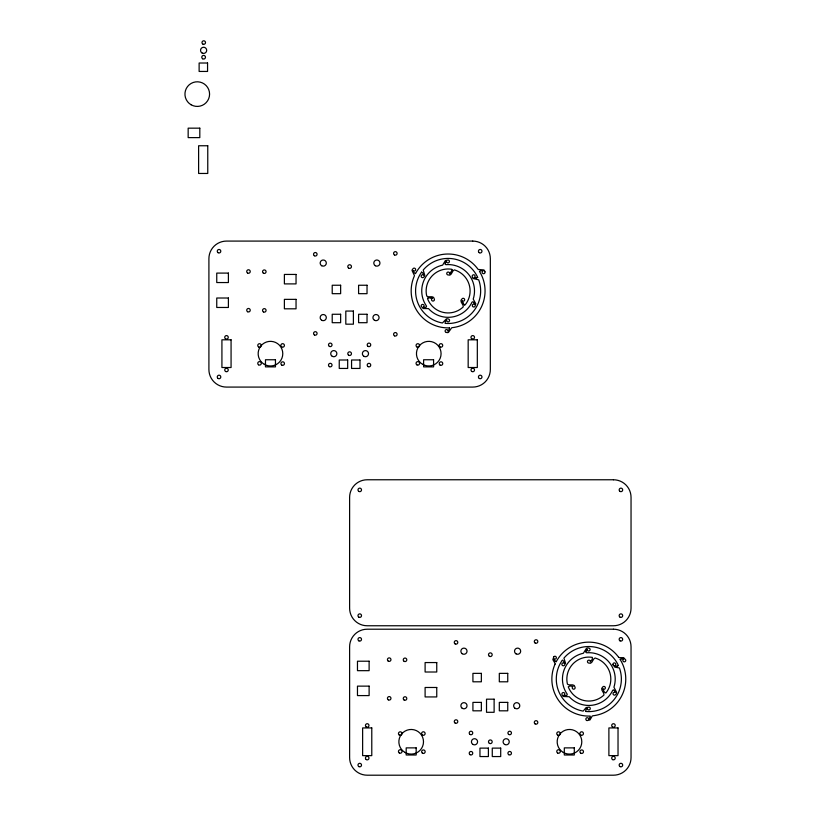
<?xml version="1.0" encoding="UTF-8"?>
<svg xmlns="http://www.w3.org/2000/svg" width="816" height="816" viewBox="0 0 816 816"><rect width="100%" height="100%" fill="white"/><g stroke="black" fill="none" stroke-linecap="round" stroke-linejoin="round"><path stroke-width="1.22" d="M603.014 689.051L604.268 691.999L605.849 692.998A21.991 21.991 0 0 0 595.099 657.992C592.487 658.624 592.61 664.856 588.56 663.031A1.448 1.448 0 0 1 587.5 661.307A1.448 1.448 0 0 1 589.172 660.195A1.448 1.448 0 0 1 590.335 661.837L592.304 659.246L592.385 657.38A21.991 21.991 0 0 0 567.446 684.185C569.293 686.134 574.627 682.921 575.076 687.327A1.448 1.448 0 0 1 574.117 689.112A1.448 1.448 0 0 1 572.312 688.214A1.448 1.448 0 0 1 573.158 686.389L569.925 685.981L568.262 686.837A21.991 21.991 0 0 0 603.952 695.038C604.717 692.468 599.26 689.449 602.861 686.858A1.448 1.448 0 0 1 604.88 686.797A1.448 1.448 0 0 1 605.013 688.806A1.448 1.448 0 0 1 603.004 688.99L603.014 688.979M452.135 269.749L451.778 269.28A21.991 21.991 0 0 0 426.737 296.075C428.553 298.105 433.949 294.719 434.367 299.207A1.448 1.448 0 0 1 433.408 300.992A1.448 1.448 0 0 1 431.603 300.094A1.448 1.448 0 0 1 432.439 298.268M479.502 271.34L480.991 270.637A4.243 4.243 0 0 1 482.797 270.83M620.211 659.461L621.282 658.798M452.064 269.953L451.024 272.218M555.074 664.081L555.074 663.367A2.254 2.254 0 0 0 554.727 662.837L552.86 659.654L553.789 656.768M477.656 277.45L476.105 278.042M590.203 717.254L590.131 716.06A36.944 36.944 0 0 1 555.064 664.091M585.898 651.26L585.817 652.331L586.653 652.78A26.387 26.387 0 0 1 613.928 687.215L616.58 692.243A2.509 2.509 0 0 1 615.998 694.11L615.611 694.589A1.448 1.448 0 0 1 613.601 694.834A1.448 1.448 0 0 1 613.285 692.855A1.448 1.448 0 0 1 615.264 692.478A3.794 3.794 0 0 0 614.295 690.54M618.365 665.57L617.243 666.152M445.281 262.946L445.036 264.078L445.944 264.659A26.387 26.387 0 0 1 473.219 299.095L475.81 303.766L474.902 306.469A1.448 1.448 0 0 1 472.892 306.714A1.448 1.448 0 0 1 472.576 304.735A1.448 1.448 0 0 1 474.555 304.358M449.3 329.531L449.463 327.991M427.798 298.064L427.553 298.727A21.991 21.991 0 0 0 463.243 306.918C463.967 304.388 458.541 301.308 462.152 298.738A1.448 1.448 0 0 1 464.171 298.676A1.448 1.448 0 0 1 464.294 300.686A1.448 1.448 0 0 1 462.295 300.869M415.375 273.595L414.089 272.636A4.243 4.243 0 0 1 413.345 270.983M556.155 661.705L555.043 661.113M427.961 298.034L430.491 297.809M421.658 272.126L422.943 273.176A4.243 4.243 0 0 1 423.555 274.88M566.253 695.518L567.181 695.059L567.151 694.11A26.387 26.387 0 0 1 583.338 653.269L586.367 648.465A2.509 2.509 0 0 1 588.275 648.026L588.877 648.128A1.448 1.448 0 0 1 590.101 649.74A1.448 1.448 0 0 1 588.54 651.005A1.448 1.448 0 0 1 587.224 649.475M562.377 660.246L563.438 660.929A5.131 5.131 0 0 1 564.295 662.99M425.391 307.408L426.421 307.01L426.472 306.041A26.387 26.387 0 0 1 442.629 265.149L445.363 260.569L448.168 260.008A1.448 1.448 0 0 1 449.392 261.62A1.448 1.448 0 0 1 447.821 262.885A1.448 1.448 0 0 1 446.515 261.355M446.332 332.459L447.576 332.612A2.428 2.428 0 0 0 448.463 332.387L451.105 328.613A2.254 2.254 0 0 1 451.391 328.052L452.023 327.685A36.944 36.944 0 0 0 479.482 271.432M587.041 720.579L589.999 719.936L591.824 716.734A2.254 2.254 0 0 1 592.11 716.173L592.732 715.805A36.944 36.944 0 0 0 620.191 659.552M464.477 305.031L465.13 304.878A21.991 21.991 0 0 0 454.379 269.882C451.819 270.402 451.962 276.736 447.851 274.91A1.448 1.448 0 0 1 446.78 273.187A1.448 1.448 0 0 1 448.463 272.075A1.448 1.448 0 0 1 449.626 273.717M464.324 304.868L462.866 302.787M618.691 657.329L619.324 657.686A2.254 2.254 0 0 0 619.956 657.655L623.638 657.625L625.668 659.869A1.438 1.438 0 0 1 624.852 661.715A1.438 1.438 0 0 1 622.985 660.96A1.438 1.438 0 0 1 623.689 659.083M614.387 690.438L613.51 689.826L612.694 690.336A26.387 26.387 0 0 1 569.231 696.731L563.56 696.517A2.509 2.509 0 0 1 562.224 695.079L562.01 694.508A1.448 1.448 0 0 1 562.795 692.641A1.448 1.448 0 0 1 564.672 693.365A1.448 1.448 0 0 1 564.009 695.263M585.766 711.399L585.817 710.134A5.131 5.131 0 0 1 587.173 708.359M473.8 302.501L472.933 301.726L472.005 302.155A26.387 26.387 0 0 1 428.522 308.611L423.178 308.53L421.291 306.388A1.448 1.448 0 0 1 422.076 304.521A1.448 1.448 0 0 1 423.963 305.245A1.448 1.448 0 0 1 423.29 307.142M484.959 271.748L484.469 270.596A2.428 2.428 0 0 0 483.827 269.933L479.237 269.535A2.254 2.254 0 0 1 478.604 269.566L477.982 269.209A36.944 36.944 0 0 0 415.528 273.554M612.949 664.754L614.815 667.141L619.415 667.957A32.538 32.538 0 0 1 585.827 711.47M446.332 332.438A1.448 1.448 0 0 1 445.138 330.817A1.448 1.448 0 0 1 446.729 329.582A1.448 1.448 0 0 1 448.015 331.143M449.228 329.562A4.243 4.243 0 0 1 448.208 331.051M449.341 327.879A36.944 36.944 0 0 1 414.344 275.971L414.385 275.308A2.254 2.254 0 0 0 414.008 274.717L412.06 270.535A2.428 2.428 0 0 1 412.315 269.647L413.069 268.648A1.448 1.448 0 0 1 415.079 268.444A1.448 1.448 0 0 1 415.354 270.433A1.448 1.448 0 0 1 413.375 270.769M484.939 271.759A1.448 1.448 0 0 1 484.133 273.595A1.448 1.448 0 0 1 482.266 272.84A1.448 1.448 0 0 1 482.97 270.953M423.514 275.094A1.448 1.448 0 0 0 421.515 275.278A1.448 1.448 0 0 0 421.637 277.287A1.448 1.448 0 0 0 423.647 277.216L424.483 276.287A2.428 2.428 0 0 0 424.81 275.42L423.208 270.025A32.538 32.538 0 0 1 477.676 277.358M421.556 272.156A32.538 32.538 0 0 0 442.445 322.993L446.321 318.913A2.428 2.428 0 0 1 447.229 318.75L448.453 319.005A1.448 1.448 0 0 1 449.524 320.719A1.448 1.448 0 0 1 447.841 321.841A1.448 1.448 0 0 1 446.689 320.188M476.105 277.981A4.243 4.243 0 0 1 474.32 277.715M474.157 277.573A1.448 1.448 0 0 0 475.004 275.747A1.448 1.448 0 0 0 473.198 274.859A1.448 1.448 0 0 0 472.25 276.634L472.637 277.828A2.428 2.428 0 0 0 473.229 278.531L478.706 279.847A32.538 32.538 0 0 1 445.118 323.35L445.312 321.657A4.243 4.243 0 0 1 446.474 320.26M425.248 307.306A3.509 3.509 0 0 1 423.463 307.255M473.719 302.583A3.509 3.509 0 0 1 474.565 304.164M445.393 262.976A3.509 3.509 0 0 1 446.332 261.446M462.958 302.726A3.509 3.509 0 0 1 462.254 301.073M450.891 272.218A3.509 3.509 0 0 1 449.81 273.656M430.511 297.922A3.509 3.509 0 0 1 432.286 298.146M587.051 720.559A1.438 1.438 0 0 1 585.857 718.947A1.438 1.438 0 0 1 587.438 717.703A1.438 1.438 0 0 1 588.724 719.253M590.111 717.295A5.131 5.131 0 0 1 588.948 719.192M556.247 661.674A36.944 36.944 0 0 1 618.691 657.329M553.799 656.778A1.438 1.438 0 0 1 555.798 656.564A1.438 1.438 0 0 1 556.073 658.553A1.438 1.438 0 0 1 554.084 658.879M555.094 661.062A5.131 5.131 0 0 1 554.033 659.114M621.302 658.859A5.131 5.131 0 0 1 623.516 658.92M564.223 663.214A1.438 1.438 0 0 0 562.224 663.398A1.438 1.438 0 0 0 562.357 665.407A1.438 1.438 0 0 0 564.366 665.336L565.559 663.224L563.917 658.145A32.538 32.538 0 0 1 618.395 665.468M562.275 660.277A32.538 32.538 0 0 0 583.165 711.113L586.174 707.533L589.172 707.115A1.438 1.438 0 0 1 590.233 708.839A1.438 1.438 0 0 1 588.56 709.951A1.438 1.438 0 0 1 587.398 708.308M617.243 666.091A5.131 5.131 0 0 1 615.029 665.866M612.969 664.754A1.438 1.438 0 0 1 613.907 662.98A1.438 1.438 0 0 1 615.713 663.867A1.438 1.438 0 0 1 614.866 665.693M566.171 695.395A3.794 3.794 0 0 1 563.978 695.324M586.031 651.29A3.794 3.794 0 0 1 587.194 649.414M207.56 63.016L199.124 63.016L199.124 71.441L207.56 71.441L207.56 63.016M199.808 128.163L188.159 128.163L188.159 137.618L199.808 137.618L199.808 128.163M207.764 145.758L198.614 145.758L198.614 173.461L207.764 173.461L207.764 145.758M472.739 241.087L226.491 241.087A17.585 17.585 0 0 0 208.906 258.682L208.906 369.495A17.585 17.585 0 0 0 226.491 387.08L472.739 387.08A17.585 17.585 0 0 0 490.334 369.495L490.334 258.682A17.585 17.585 0 0 0 472.739 241.087M228.398 273.095L216.75 273.095L216.75 282.55L228.398 282.55L228.398 273.095M296.045 274.441L284.386 274.441L284.386 283.897L296.045 283.897L296.045 274.441M340.639 285.243L332.214 285.243L332.214 293.678L340.639 293.678L340.639 285.243M367.027 285.243L358.591 285.243L358.591 293.678L367.027 293.678L367.027 285.243M228.398 298.013L216.75 298.013L216.75 307.469L228.398 307.469L228.398 298.013M296.045 299.36L284.386 299.36L284.386 308.815L296.045 308.815L296.045 299.36M353.399 311.059L345.811 311.059L345.811 324.176L353.399 324.176L353.399 311.059M340.639 314.262L332.214 314.262L332.214 322.697L340.639 322.697L340.639 314.262M367.027 314.262L358.591 314.262L358.591 322.697L367.027 322.697L367.027 314.262M231.071 339.813L221.921 339.813L221.921 367.516L231.071 367.516L231.071 339.813M477.319 339.813L468.17 339.813L468.17 367.516L477.319 367.516L477.319 339.813M275.461 359.754L265.475 359.754L265.475 366.874L275.461 366.874L275.461 359.754M433.582 359.754L423.606 359.754L423.606 366.874L433.582 366.874L433.582 359.754M347.677 359.999L339.242 359.999L339.242 368.434L347.677 368.434L347.677 359.999M359.989 359.999L351.563 359.999L351.563 368.434L359.989 368.434L359.989 359.999M613.459 479.767L367.21 479.767A17.585 17.585 0 0 0 349.615 497.362L349.615 608.175A17.585 17.585 0 0 0 367.21 625.76L613.459 625.76A17.585 17.585 0 0 0 631.043 608.175L631.043 497.362A17.585 17.585 0 0 0 613.459 479.767M613.459 629.207L367.21 629.207A17.585 17.585 0 0 0 349.615 646.802L349.615 757.615A17.585 17.585 0 0 0 367.21 775.2L613.459 775.2A17.585 17.585 0 0 0 631.043 757.615L631.043 646.802A17.585 17.585 0 0 0 613.459 629.207M369.118 661.215L357.469 661.215L357.469 670.67L369.118 670.67L369.118 661.215M436.754 662.561L425.105 662.561L425.105 672.007L436.754 672.007L436.754 662.561M481.358 673.363L472.923 673.363L472.923 681.799L481.358 681.799L481.358 673.363M507.746 673.363L499.31 673.363L499.31 681.799L507.746 681.799L507.746 673.363M369.118 686.134L357.469 686.134L357.469 695.589L369.118 695.589L369.118 686.134M436.754 687.48L425.105 687.48L425.105 696.935L436.754 696.935L436.754 687.48M494.119 699.179L486.52 699.179L486.52 712.297L494.119 712.297L494.119 699.179M481.358 702.382L472.923 702.382L472.923 710.818L481.358 710.818L481.358 702.382M507.746 702.382L499.31 702.382L499.31 710.818L507.746 710.818L507.746 702.382M371.78 727.933L362.63 727.933L362.63 755.636L371.78 755.636L371.78 727.933M618.028 727.933L608.889 727.933L608.889 755.636L618.028 755.636L618.028 727.933M416.17 747.874L406.195 747.874L406.195 754.994L416.17 754.994L416.17 747.874M574.301 747.874L564.315 747.874L564.315 754.994L574.301 754.994L574.301 747.874M488.396 748.119L479.961 748.119L479.961 756.554L488.396 756.554L488.396 748.119M500.708 748.119L492.272 748.119L492.272 756.554L500.708 756.554L500.708 748.119M202.072 52.999A3.08 3.08 0 0 0 206.693 50.337A3.08 3.08 0 0 0 202.072 47.665A3.08 3.08 0 0 0 202.072 52.999M202.603 58.762A1.846 1.846 0 0 0 205.459 57.344A1.846 1.846 0 0 0 202.796 55.58A1.846 1.846 0 0 0 202.603 58.762M191.107 104.774A12.311 12.311 0 0 0 209.579 94.105A12.311 12.311 0 0 0 191.107 83.446A12.311 12.311 0 0 0 191.107 104.774M218.147 378.481A1.754 1.754 0 0 0 220.789 376.951A1.754 1.754 0 0 0 218.147 375.431A1.754 1.754 0 0 0 218.147 378.481M202.878 44.084A1.754 1.754 0 0 0 205.51 42.554A1.754 1.754 0 0 0 202.878 41.035A1.754 1.754 0 0 0 202.878 44.084M479.329 378.481A1.754 1.754 0 0 0 481.97 376.951A1.754 1.754 0 0 0 479.329 375.431A1.754 1.754 0 0 0 479.329 378.481M479.216 252.674A1.754 1.754 0 0 0 481.96 251.338A1.754 1.754 0 0 0 479.441 249.635A1.754 1.754 0 0 0 479.216 252.674M218.045 252.674A1.754 1.754 0 0 0 220.789 251.338A1.754 1.754 0 0 0 218.26 249.635A1.754 1.754 0 0 0 218.045 252.674M332.255 356.327A3.08 3.08 0 0 0 336.865 353.665A3.08 3.08 0 0 0 332.255 350.992A3.08 3.08 0 0 0 332.255 356.327M363.916 356.327A3.08 3.08 0 0 0 368.526 353.665A3.08 3.08 0 0 0 363.916 350.992A3.08 3.08 0 0 0 363.916 356.327M374.462 320.27A3.08 3.08 0 0 0 379.083 317.608A3.08 3.08 0 0 0 374.462 314.935A3.08 3.08 0 0 0 374.462 320.27M375.34 265.741A3.08 3.08 0 0 0 379.96 263.078A3.08 3.08 0 0 0 375.34 260.406A3.08 3.08 0 0 0 375.34 265.741M321.698 320.27A3.08 3.08 0 0 0 326.318 317.608A3.08 3.08 0 0 0 321.698 314.935A3.08 3.08 0 0 0 321.698 320.27M321.698 265.741A3.08 3.08 0 0 0 326.318 263.078A3.08 3.08 0 0 0 321.698 260.406A3.08 3.08 0 0 0 321.698 265.741M348.605 355.195A1.846 1.846 0 0 0 351.461 353.777A1.846 1.846 0 0 0 348.799 352.012A1.846 1.846 0 0 0 348.605 355.195M348.605 268.127A1.846 1.846 0 0 0 351.461 266.71A1.846 1.846 0 0 0 348.799 264.945A1.846 1.846 0 0 0 348.605 268.127M422.617 364.324A12.311 12.311 0 0 0 441.079 353.665A12.311 12.311 0 0 0 422.617 342.995A12.311 12.311 0 0 0 422.617 364.324M264.313 364.324A12.311 12.311 0 0 0 282.785 353.665A12.311 12.311 0 0 0 264.313 342.995A12.311 12.311 0 0 0 264.313 364.324M329.389 346.392A1.754 1.754 0 0 0 332.03 344.862A1.754 1.754 0 0 0 329.389 343.342A1.754 1.754 0 0 0 329.389 346.392M368.087 346.392A1.754 1.754 0 0 0 370.729 344.862A1.754 1.754 0 0 0 368.087 343.342A1.754 1.754 0 0 0 368.087 346.392M329.389 366.619A1.754 1.754 0 0 0 332.03 365.099A1.754 1.754 0 0 0 329.389 363.569A1.754 1.754 0 0 0 329.389 366.619M368.087 366.619A1.754 1.754 0 0 0 370.729 365.099A1.754 1.754 0 0 0 368.087 363.569A1.754 1.754 0 0 0 368.087 366.619M263.435 273.217A1.754 1.754 0 0 0 266.067 271.697A1.754 1.754 0 0 0 263.435 270.167A1.754 1.754 0 0 0 263.435 273.217M263.435 311.916A1.754 1.754 0 0 0 266.067 310.386A1.754 1.754 0 0 0 263.435 308.866A1.754 1.754 0 0 0 263.435 311.916M247.605 273.044A1.754 1.754 0 0 0 250.237 271.514A1.754 1.754 0 0 0 247.605 269.994A1.754 1.754 0 0 0 247.605 273.044M247.605 311.732A1.754 1.754 0 0 0 250.237 310.213A1.754 1.754 0 0 0 247.605 308.693A1.754 1.754 0 0 0 247.605 311.732M471.862 338.875A1.754 1.754 0 0 0 474.504 337.345A1.754 1.754 0 0 0 471.862 335.825A1.754 1.754 0 0 0 471.862 338.875M471.862 371.494A1.754 1.754 0 0 0 474.504 369.974A1.754 1.754 0 0 0 471.862 368.455A1.754 1.754 0 0 0 471.862 371.494M225.614 371.494A1.754 1.754 0 0 0 228.256 369.974A1.754 1.754 0 0 0 225.614 368.455A1.754 1.754 0 0 0 225.614 371.494M225.614 338.875A1.754 1.754 0 0 0 228.256 337.345A1.754 1.754 0 0 0 225.614 335.825A1.754 1.754 0 0 0 225.614 338.875M440.069 346.953A1.754 1.754 0 0 0 442.711 345.423A1.754 1.754 0 0 0 440.069 343.903A1.754 1.754 0 0 0 440.069 346.953M439.987 365.017A1.754 1.754 0 0 0 442.751 363.732A1.754 1.754 0 0 0 440.252 361.978A1.754 1.754 0 0 0 439.987 365.017M416.945 364.885A1.754 1.754 0 0 0 419.577 363.355A1.754 1.754 0 0 0 416.945 361.835A1.754 1.754 0 0 0 416.945 364.885M416.945 346.984A1.754 1.754 0 0 0 419.577 345.464A1.754 1.754 0 0 0 416.945 343.934A1.754 1.754 0 0 0 416.945 346.984M281.765 346.953A1.754 1.754 0 0 0 284.407 345.423A1.754 1.754 0 0 0 281.765 343.903A1.754 1.754 0 0 0 281.765 346.953M281.816 365.099A1.754 1.754 0 0 0 284.447 363.579A1.754 1.754 0 0 0 281.816 362.049A1.754 1.754 0 0 0 281.816 365.099M258.509 364.793A1.754 1.754 0 0 0 261.273 363.518A1.754 1.754 0 0 0 258.784 361.763A1.754 1.754 0 0 0 258.509 364.793M258.641 346.984A1.754 1.754 0 0 0 261.273 345.464A1.754 1.754 0 0 0 258.641 343.934A1.754 1.754 0 0 0 258.641 346.984M314.303 255.724A1.754 1.754 0 0 0 317.067 254.439A1.754 1.754 0 0 0 314.578 252.685A1.754 1.754 0 0 0 314.303 255.724M394.475 254.929A1.754 1.754 0 0 0 397.106 253.399A1.754 1.754 0 0 0 394.475 251.879A1.754 1.754 0 0 0 394.475 254.929M394.475 335.835A1.754 1.754 0 0 0 397.106 334.315A1.754 1.754 0 0 0 394.475 332.785A1.754 1.754 0 0 0 394.475 335.835M314.446 334.958A1.754 1.754 0 0 0 317.077 333.438A1.754 1.754 0 0 0 314.446 331.908A1.754 1.754 0 0 0 314.446 334.958M358.867 491.426A1.754 1.754 0 0 0 361.508 489.896A1.754 1.754 0 0 0 358.867 488.376A1.754 1.754 0 0 0 358.867 491.426M619.905 491.334A1.754 1.754 0 0 0 622.669 490.059A1.754 1.754 0 0 0 620.18 488.305A1.754 1.754 0 0 0 619.905 491.334M620.038 617.161A1.754 1.754 0 0 0 622.679 615.631A1.754 1.754 0 0 0 620.038 614.111A1.754 1.754 0 0 0 620.038 617.161M358.867 617.161A1.754 1.754 0 0 0 361.508 615.631A1.754 1.754 0 0 0 358.867 614.111A1.754 1.754 0 0 0 358.867 617.161M358.867 766.601A1.754 1.754 0 0 0 361.508 765.071A1.754 1.754 0 0 0 358.867 763.552A1.754 1.754 0 0 0 358.867 766.601M620.038 766.601A1.754 1.754 0 0 0 622.679 765.071A1.754 1.754 0 0 0 620.038 763.552A1.754 1.754 0 0 0 620.038 766.601M620.038 640.856A1.754 1.754 0 0 0 622.679 639.336A1.754 1.754 0 0 0 620.038 637.816A1.754 1.754 0 0 0 620.038 640.856M358.867 640.856A1.754 1.754 0 0 0 361.508 639.336A1.754 1.754 0 0 0 358.867 637.816A1.754 1.754 0 0 0 358.867 640.856M472.964 744.447A3.08 3.08 0 0 0 477.584 741.785A3.08 3.08 0 0 0 472.964 739.112A3.08 3.08 0 0 0 472.964 744.447M504.625 744.447A3.08 3.08 0 0 0 509.245 741.785A3.08 3.08 0 0 0 504.625 739.112A3.08 3.08 0 0 0 504.625 744.447M514.947 708.237A3.08 3.08 0 0 0 519.782 706.003A3.08 3.08 0 0 0 515.426 702.933A3.08 3.08 0 0 0 514.947 708.237M516.059 653.861A3.08 3.08 0 0 0 520.679 651.199A3.08 3.08 0 0 0 516.059 648.526A3.08 3.08 0 0 0 516.059 653.861M462.172 708.237A3.08 3.08 0 0 0 467.017 706.003A3.08 3.08 0 0 0 462.652 702.933A3.08 3.08 0 0 0 462.172 708.237M462.172 653.708A3.08 3.08 0 0 0 467.017 651.474A3.08 3.08 0 0 0 462.652 648.404A3.08 3.08 0 0 0 462.172 653.708M489.396 743.366A1.846 1.846 0 0 0 492.181 741.805A1.846 1.846 0 0 0 489.437 740.173A1.846 1.846 0 0 0 489.396 743.366M489.396 656.299A1.846 1.846 0 0 0 492.181 654.738A1.846 1.846 0 0 0 489.437 653.106A1.846 1.846 0 0 0 489.396 656.299M563.326 752.444A12.311 12.311 0 0 0 581.798 741.785A12.311 12.311 0 0 0 563.326 731.116A12.311 12.311 0 0 0 563.326 752.444M405.022 752.444A12.311 12.311 0 0 0 423.494 741.785A12.311 12.311 0 0 0 405.022 731.116A12.311 12.311 0 0 0 405.022 752.444M470.108 734.512A1.754 1.754 0 0 0 472.739 732.982A1.754 1.754 0 0 0 470.108 731.462A1.754 1.754 0 0 0 470.108 734.512M508.674 734.42A1.754 1.754 0 0 0 511.438 733.145A1.754 1.754 0 0 0 508.939 731.391A1.754 1.754 0 0 0 508.674 734.42M469.975 754.647A1.754 1.754 0 0 0 472.739 753.372A1.754 1.754 0 0 0 470.251 751.618A1.754 1.754 0 0 0 469.975 754.647M508.674 754.647A1.754 1.754 0 0 0 511.438 753.372A1.754 1.754 0 0 0 508.939 751.618A1.754 1.754 0 0 0 508.674 754.647M404.144 661.337A1.754 1.754 0 0 0 406.786 659.818A1.754 1.754 0 0 0 404.144 658.288A1.754 1.754 0 0 0 404.144 661.337M388.181 661.072A1.754 1.754 0 0 0 390.946 659.797A1.754 1.754 0 0 0 388.457 658.043A1.754 1.754 0 0 0 388.181 661.072M612.449 726.903A1.754 1.754 0 0 0 615.213 725.628A1.754 1.754 0 0 0 612.724 723.874A1.754 1.754 0 0 0 612.449 726.903M612.581 759.614A1.754 1.754 0 0 0 615.213 758.095A1.754 1.754 0 0 0 612.581 756.575A1.754 1.754 0 0 0 612.581 759.614M366.2 759.533A1.754 1.754 0 0 0 368.965 758.248A1.754 1.754 0 0 0 366.466 756.493A1.754 1.754 0 0 0 366.2 759.533M366.333 726.985A1.754 1.754 0 0 0 368.965 725.465A1.754 1.754 0 0 0 366.333 723.945A1.754 1.754 0 0 0 366.333 726.985M580.788 735.063A1.754 1.754 0 0 0 583.43 733.543A1.754 1.754 0 0 0 580.788 732.023A1.754 1.754 0 0 0 580.788 735.063M580.829 753.219A1.754 1.754 0 0 0 583.471 751.699A1.754 1.754 0 0 0 580.829 750.169A1.754 1.754 0 0 0 580.829 753.219M557.654 753.005A1.754 1.754 0 0 0 560.296 751.475A1.754 1.754 0 0 0 557.654 749.955A1.754 1.754 0 0 0 557.654 753.005M557.654 735.104A1.754 1.754 0 0 0 560.296 733.584A1.754 1.754 0 0 0 557.654 732.054A1.754 1.754 0 0 0 557.654 735.104M422.484 735.063A1.754 1.754 0 0 0 425.126 733.543A1.754 1.754 0 0 0 422.484 732.023A1.754 1.754 0 0 0 422.484 735.063M422.392 753.137A1.754 1.754 0 0 0 425.156 751.852A1.754 1.754 0 0 0 422.668 750.098A1.754 1.754 0 0 0 422.392 753.137M399.35 753.005A1.754 1.754 0 0 0 401.992 751.475A1.754 1.754 0 0 0 399.35 749.955A1.754 1.754 0 0 0 399.35 753.005M399.35 735.104A1.754 1.754 0 0 0 401.992 733.584A1.754 1.754 0 0 0 399.35 732.054A1.754 1.754 0 0 0 399.35 735.104M455.155 643.926A1.754 1.754 0 0 0 457.796 642.396A1.754 1.754 0 0 0 455.155 640.876A1.754 1.754 0 0 0 455.155 643.926M535.184 643.049A1.754 1.754 0 0 0 537.826 641.519A1.754 1.754 0 0 0 535.184 639.999A1.754 1.754 0 0 0 535.184 643.049M535.051 723.874A1.754 1.754 0 0 0 537.815 722.588A1.754 1.754 0 0 0 535.327 720.834A1.754 1.754 0 0 0 535.051 723.874M455.155 723.078A1.754 1.754 0 0 0 457.796 721.548A1.754 1.754 0 0 0 455.155 720.028A1.754 1.754 0 0 0 455.155 723.078M388.314 699.853A1.754 1.754 0 0 0 390.956 698.333A1.754 1.754 0 0 0 388.314 696.813A1.754 1.754 0 0 0 388.314 699.853M404.144 700.036A1.754 1.754 0 0 0 406.786 698.506A1.754 1.754 0 0 0 404.144 696.986A1.754 1.754 0 0 0 404.144 700.036"/></g></svg>
